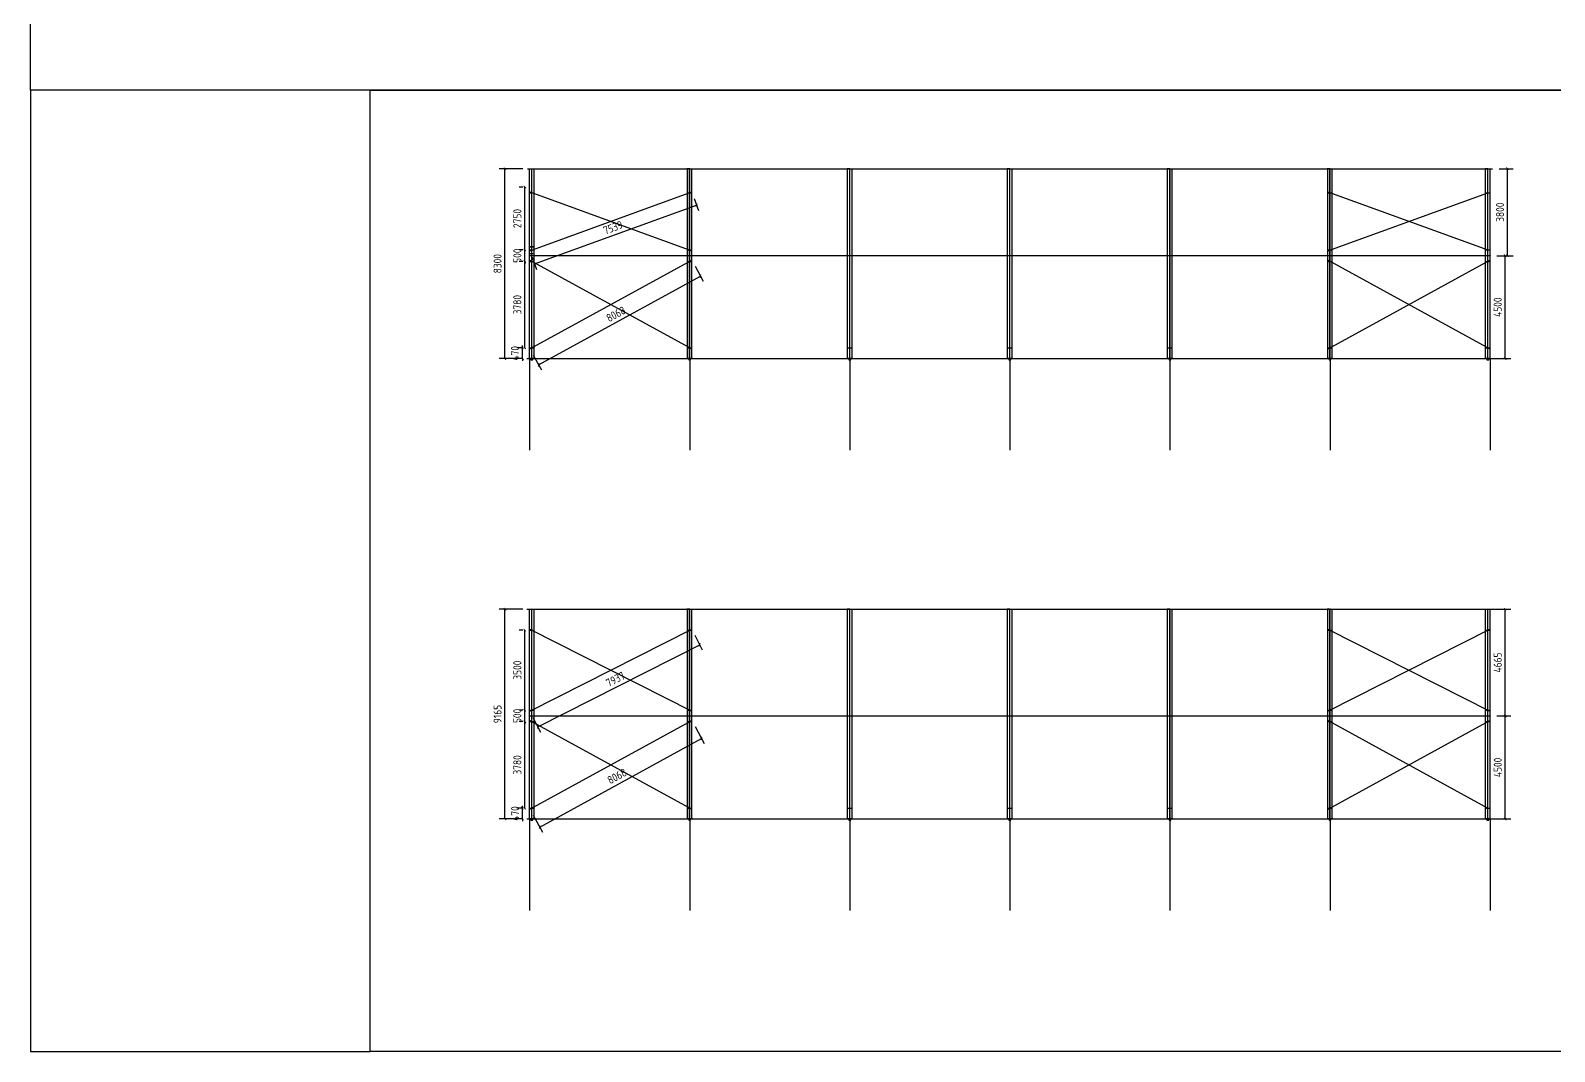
# Model space of a CAD drawing. Extents: x 102162 to 621267, y -39398 to 328893.
# Drawn here: x 220962 to 287605, y -39398 to 5215 of the extents above; entities that cross this region are included whole.
import ezdxf

# ---------------------------------------------------------------- set-up
doc = ezdxf.new("R2010")
doc.units = 0
doc.header["$LTSCALE"] = 1000
doc.header["$MEASUREMENT"] = 0
doc.layers.add('AXIS', color=3, linetype='Continuous')
doc.layers.add('DOTE', color=1, linetype='Continuous')
doc.styles.get("Standard").update_dxf_attribs({"font": 'gbenor.shx', "bigfont": 'gbcbig.shx'})
doc.dimstyles.get("Standard").update_dxf_attribs({"dimscale": 100, "dimtxt": 3.5, "dimasz": 1, "dimexe": 2.5, "dimexo": 3, "dimgap": 1.5, "dimtad": 1, "dimdec": 0, "dimzin": 0, "dimdsep": 46, "dimtxsty": 'Standard', "dimblk": 'ARCHTICK', "dimcen": 0.09, "dimadec": 0, "dimazin": 0, "dimtfac": 1, "dimtdec": 0, "dimtix": 1, "dimtmove": 2, "dimatfit": 3, "dimfxl": 1, "dimtolj": 1, "dimtzin": 0, "dimarcsym": 0})

# ---------------------------------------------------------------- blocks, each defined once
blk = doc.blocks.new('_ArchTick')
at = {"color": 0, "linetype": 'ByBlock', "const_width": 0.4}
blk.add_lwpolyline([(-0.5, -0.5), (0.5, 0.5)], dxfattribs=at)
blk = doc.blocks.new('*D2999')
at = {"layer": 'AXIS', "color": 3, "lineweight": -2}
for p, q in [((242488, -8654), (242225, -8654)), ((242475, -8654), (242475, -8554)), ((242475, -9124), (242475, -8654)), ((242368, -9124), (242225, -9124)), ((242475, -9124), (242475, -9224))]:
    blk.add_line(p, q, dxfattribs=at)
at = {"layer": 'Defpoints', "color": 0}
for p in [(242475, -8654), (242788, -8654), (242668, -9124)]:
    blk.add_point(p, dxfattribs=at)
at = {"layer": 'AXIS', "color": 3, "lineweight": -2, "xscale": 100, "yscale": 100, "zscale": 100}
for p, rotation in [((242475, -8654), 270), ((242475, -9124), 90)]:
    blk.add_blockref('_ArchTick', p, dxfattribs=dict(at, rotation=rotation))
at = {"layer": 'AXIS', "color": 0, "insert": (242150, -8889), "char_height": 350, "attachment_point": 5, "rotation": 90}
blk.add_mtext('\\A1;470', dxfattribs=at)
blk = doc.blocks.new('*D3000')
at = {"layer": 'AXIS', "color": 3, "lineweight": -2}
for p, q in [((242488, -4874), (242325, -4874)), ((242575, -8654), (242575, -4874)), ((242488, -8654), (242325, -8654))]:
    blk.add_line(p, q, dxfattribs=at)
at = {"layer": 'Defpoints', "color": 0}
for p in [(242575, -4874), (242788, -4874), (242788, -8654)]:
    blk.add_point(p, dxfattribs=at)
at = {"layer": 'AXIS', "color": 3, "lineweight": -2, "xscale": 100, "yscale": 100, "zscale": 100}
for p, rotation in [((242575, -4874), 90), ((242575, -8654), 270)]:
    blk.add_blockref('_ArchTick', p, dxfattribs=dict(at, rotation=rotation))
at = {"layer": 'AXIS', "color": 0, "insert": (242250, -6764), "char_height": 350, "attachment_point": 5, "rotation": 90}
blk.add_mtext('\\A1;3780', dxfattribs=at)
blk = doc.blocks.new('*D3001')
at = {"layer": 'AXIS', "color": 3, "lineweight": -2}
for p, q in [((242488, -4374), (242325, -4374)), ((242575, -4374), (242575, -4274)), ((242575, -4874), (242575, -4374)), ((242488, -4874), (242325, -4874)), ((242575, -4874), (242575, -4974))]:
    blk.add_line(p, q, dxfattribs=at)
at = {"layer": 'Defpoints', "color": 0}
for p in [(242575, -4374), (242788, -4374), (242788, -4874)]:
    blk.add_point(p, dxfattribs=at)
at = {"layer": 'AXIS', "color": 3, "lineweight": -2, "xscale": 100, "yscale": 100, "zscale": 100}
for p, rotation in [((242575, -4374), 270), ((242575, -4874), 90)]:
    blk.add_blockref('_ArchTick', p, dxfattribs=dict(at, rotation=rotation))
at = {"layer": 'AXIS', "color": 0, "insert": (242250, -4624), "char_height": 350, "attachment_point": 5, "rotation": 90}
blk.add_mtext('\\A1;500', dxfattribs=at)
blk = doc.blocks.new('*D3002')
at = {"layer": 'AXIS', "color": 3, "lineweight": -2}
for p, q in [((242488, -1624), (242325, -1624)), ((242575, -4374), (242575, -1624)), ((242488, -4374), (242325, -4374))]:
    blk.add_line(p, q, dxfattribs=at)
at = {"layer": 'Defpoints', "color": 0}
for p in [(242575, -1624), (242788, -1624), (242788, -4374)]:
    blk.add_point(p, dxfattribs=at)
at = {"layer": 'AXIS', "color": 3, "lineweight": -2, "xscale": 100, "yscale": 100, "zscale": 100}
for p, rotation in [((242575, -1624), 90), ((242575, -4374), 270)]:
    blk.add_blockref('_ArchTick', p, dxfattribs=dict(at, rotation=rotation))
at = {"layer": 'AXIS', "color": 0, "insert": (242250, -2999), "char_height": 350, "attachment_point": 5, "rotation": 90}
blk.add_mtext('\\A1;2750', dxfattribs=at)
blk = doc.blocks.new('*D3003')
at = {"color": 0, "lineweight": -2}
for p, q in [((285088, -4624), (285696, -4624)), ((285446, -9124), (285446, -4624)), ((285108, -9124), (285696, -9124))]:
    blk.add_line(p, q, dxfattribs=at)
at = {"layer": 'Defpoints', "color": 0}
for p in [(284788, -4624), (285446, -4624), (284808, -9124)]:
    blk.add_point(p, dxfattribs=at)
at = {"color": 0, "lineweight": -2, "xscale": 100, "yscale": 100, "zscale": 100}
for p, rotation in [((285446, -4624), 90), ((285446, -9124), 270)]:
    blk.add_blockref('_ArchTick', p, dxfattribs=dict(at, rotation=rotation))
at = {"color": 0, "insert": (285121, -6874), "char_height": 350, "attachment_point": 5, "rotation": 90}
blk.add_mtext('\\A1;4500', dxfattribs=at)
blk = doc.blocks.new('*D3004')
at = {"color": 0, "lineweight": -2}
for p, q in [((285188, -824), (285796, -824)), ((285546, -4624), (285546, -824)), ((285088, -4624), (285796, -4624))]:
    blk.add_line(p, q, dxfattribs=at)
at = {"layer": 'Defpoints', "color": 0}
for p in [(284888, -824), (285546, -824), (284788, -4624)]:
    blk.add_point(p, dxfattribs=at)
at = {"color": 0, "lineweight": -2, "xscale": 100, "yscale": 100, "zscale": 100}
for p, rotation in [((285546, -824), 90), ((285546, -4624), 270)]:
    blk.add_blockref('_ArchTick', p, dxfattribs=dict(at, rotation=rotation))
at = {"color": 0, "insert": (285221, -2724), "char_height": 350, "attachment_point": 5, "rotation": 90}
blk.add_mtext('\\A1;3800', dxfattribs=at)
blk = doc.blocks.new('*D2997')
at = {"layer": 'AXIS', "color": 3, "lineweight": -2}
for p, q in [((242488, -824), (241460, -824)), ((241710, -9124), (241710, -824)), ((242468, -9124), (241460, -9124))]:
    blk.add_line(p, q, dxfattribs=at)
at = {"layer": 'Defpoints', "color": 0}
for p in [(241710, -824), (242788, -824), (242768, -9124)]:
    blk.add_point(p, dxfattribs=at)
at = {"layer": 'AXIS', "color": 3, "lineweight": -2, "xscale": 100, "yscale": 100, "zscale": 100}
for p, rotation in [((241710, -824), 90), ((241710, -9124), 270)]:
    blk.add_blockref('_ArchTick', p, dxfattribs=dict(at, rotation=rotation))
at = {"layer": 'AXIS', "color": 0, "insert": (241385, -4974), "char_height": 350, "attachment_point": 5, "rotation": 90}
blk.add_mtext('\\A1;8300', dxfattribs=at)
blk = doc.blocks.new('*D3005')
at = {"layer": 'AXIS', "color": 3, "lineweight": -2}
for p, q in [((242488, -28765), (242225, -28765)), ((242368, -29235), (242225, -29235)), ((242475, -28765), (242475, -28665)), ((242475, -29235), (242475, -28765)), ((242475, -29235), (242475, -29335))]:
    blk.add_line(p, q, dxfattribs=at)
at = {"layer": 'Defpoints', "color": 0}
for p in [(242475, -28765), (242668, -29235), (242788, -28765)]:
    blk.add_point(p, dxfattribs=at)
at = {"layer": 'AXIS', "color": 3, "lineweight": -2, "xscale": 100, "yscale": 100, "zscale": 100}
for p, rotation in [((242475, -28765), 270), ((242475, -29235), 90)]:
    blk.add_blockref('_ArchTick', p, dxfattribs=dict(at, rotation=rotation))
at = {"layer": 'AXIS', "color": 0, "insert": (242150, -29000), "char_height": 350, "attachment_point": 5, "rotation": 90}
blk.add_mtext('\\A1;470', dxfattribs=at)
blk = doc.blocks.new('*D3006')
at = {"layer": 'AXIS', "color": 3, "lineweight": -2}
for p, q in [((242488, -24985), (242325, -24985)), ((242575, -28765), (242575, -24985)), ((242488, -28765), (242325, -28765))]:
    blk.add_line(p, q, dxfattribs=at)
at = {"layer": 'Defpoints', "color": 0}
for p in [(242575, -24985), (242788, -24985), (242788, -28765)]:
    blk.add_point(p, dxfattribs=at)
at = {"layer": 'AXIS', "color": 3, "lineweight": -2, "xscale": 100, "yscale": 100, "zscale": 100}
for p, rotation in [((242575, -24985), 90), ((242575, -28765), 270)]:
    blk.add_blockref('_ArchTick', p, dxfattribs=dict(at, rotation=rotation))
at = {"layer": 'AXIS', "color": 0, "insert": (242250, -26875), "char_height": 350, "attachment_point": 5, "rotation": 90}
blk.add_mtext('\\A1;3780', dxfattribs=at)
blk = doc.blocks.new('*D3007')
at = {"layer": 'AXIS', "color": 3, "lineweight": -2}
for p, q in [((242488, -24485), (242325, -24485)), ((242575, -24485), (242575, -24385)), ((242575, -24985), (242575, -24485)), ((242488, -24985), (242325, -24985)), ((242575, -24985), (242575, -25085))]:
    blk.add_line(p, q, dxfattribs=at)
at = {"layer": 'Defpoints', "color": 0}
for p in [(242575, -24485), (242788, -24485), (242788, -24985)]:
    blk.add_point(p, dxfattribs=at)
at = {"layer": 'AXIS', "color": 3, "lineweight": -2, "xscale": 100, "yscale": 100, "zscale": 100}
for p, rotation in [((242575, -24485), 270), ((242575, -24985), 90)]:
    blk.add_blockref('_ArchTick', p, dxfattribs=dict(at, rotation=rotation))
at = {"layer": 'AXIS', "color": 0, "insert": (242250, -24735), "char_height": 350, "attachment_point": 5, "rotation": 90}
blk.add_mtext('\\A1;500', dxfattribs=at)
blk = doc.blocks.new('*D3008')
at = {"layer": 'AXIS', "color": 3, "lineweight": -2}
for p, q in [((242488, -20985), (242325, -20985)), ((242575, -24485), (242575, -20985)), ((242488, -24485), (242325, -24485))]:
    blk.add_line(p, q, dxfattribs=at)
at = {"layer": 'Defpoints', "color": 0}
for p in [(242575, -20985), (242788, -20985), (242788, -24485)]:
    blk.add_point(p, dxfattribs=at)
at = {"layer": 'AXIS', "color": 3, "lineweight": -2, "xscale": 100, "yscale": 100, "zscale": 100}
for p, rotation in [((242575, -20985), 90), ((242575, -24485), 270)]:
    blk.add_blockref('_ArchTick', p, dxfattribs=dict(at, rotation=rotation))
at = {"layer": 'AXIS', "color": 0, "insert": (242250, -22735), "char_height": 350, "attachment_point": 5, "rotation": 90}
blk.add_mtext('\\A1;3500', dxfattribs=at)
blk = doc.blocks.new('*D3009')
at = {"color": 0, "lineweight": -2}
for p, q in [((285088, -24735), (285696, -24735)), ((285446, -29235), (285446, -24735)), ((285108, -29235), (285696, -29235))]:
    blk.add_line(p, q, dxfattribs=at)
at = {"layer": 'Defpoints', "color": 0}
for p in [(284788, -24735), (285446, -24735), (284808, -29235)]:
    blk.add_point(p, dxfattribs=at)
at = {"color": 0, "lineweight": -2, "xscale": 100, "yscale": 100, "zscale": 100}
for p, rotation in [((285446, -24735), 90), ((285446, -29235), 270)]:
    blk.add_blockref('_ArchTick', p, dxfattribs=dict(at, rotation=rotation))
at = {"color": 0, "insert": (285121, -26985), "char_height": 350, "attachment_point": 5, "rotation": 90}
blk.add_mtext('\\A1;4500', dxfattribs=at)
blk = doc.blocks.new('*D3010')
at = {"color": 0, "lineweight": -2}
for p, q in [((285088, -20070), (285696, -20070)), ((285446, -24735), (285446, -20070)), ((285088, -24735), (285696, -24735))]:
    blk.add_line(p, q, dxfattribs=at)
at = {"layer": 'Defpoints', "color": 0}
for p in [(284788, -20070), (285446, -20070), (284788, -24735)]:
    blk.add_point(p, dxfattribs=at)
at = {"color": 0, "lineweight": -2, "xscale": 100, "yscale": 100, "zscale": 100}
for p, rotation in [((285446, -20070), 90), ((285446, -24735), 270)]:
    blk.add_blockref('_ArchTick', p, dxfattribs=dict(at, rotation=rotation))
at = {"color": 0, "insert": (285121, -22402), "char_height": 350, "attachment_point": 5, "rotation": 90}
blk.add_mtext('\\A1;4665', dxfattribs=at)
blk = doc.blocks.new('*D2998')
at = {"layer": 'AXIS', "color": 3, "lineweight": -2}
for p, q in [((242488, -20070), (241460, -20070)), ((241710, -29235), (241710, -20070)), ((242468, -29235), (241460, -29235))]:
    blk.add_line(p, q, dxfattribs=at)
at = {"layer": 'Defpoints', "color": 0}
for p in [(241710, -20070), (242788, -20070), (242768, -29235)]:
    blk.add_point(p, dxfattribs=at)
at = {"layer": 'AXIS', "color": 3, "lineweight": -2, "xscale": 100, "yscale": 100, "zscale": 100}
for p, rotation in [((241710, -20070), 90), ((241710, -29235), 270)]:
    blk.add_blockref('_ArchTick', p, dxfattribs=dict(at, rotation=rotation))
at = {"layer": 'AXIS', "color": 0, "insert": (241385, -24652), "char_height": 350, "attachment_point": 5, "rotation": 90}
blk.add_mtext('\\A1;9165', dxfattribs=at)
blk = doc.blocks.new('*D3011')
at = {"color": 0, "lineweight": -2}
for p, q in [((243004, -4987), (250092, -2419)), ((249985, -2122), (250177, -2654)), ((242896, -4690), (243089, -5222))]:
    blk.add_line(p, q, dxfattribs=at)
at = {"layer": 'Defpoints', "color": 0}
for p in [(249882, -1839), (250092, -2419), (242794, -4408)]:
    blk.add_point(p, dxfattribs=at)
at = {"color": 0, "lineweight": -2, "xscale": 100, "yscale": 100, "zscale": 100}
for p, rotation in [((250092, -2419), 19.91640599380892), ((243004, -4987), 199.916405993809)]:
    blk.add_blockref('_ArchTick', p, dxfattribs=dict(at, rotation=rotation))
at = {"color": 0, "insert": (246437, -3397), "char_height": 350, "attachment_point": 5, "rotation": 19.91641}
blk.add_mtext('\\A1;7539', dxfattribs=at)
blk = doc.blocks.new('*D3012')
at = {"color": 0, "lineweight": -2}
for p, q in [((250020, -5089), (250378, -5743)), ((243183, -9400), (250258, -5523)), ((242945, -8965), (243303, -9619))]:
    blk.add_line(p, q, dxfattribs=at)
at = {"layer": 'Defpoints', "color": 0}
for p in [(249876, -4825), (250258, -5523), (242801, -8702)]:
    blk.add_point(p, dxfattribs=at)
at = {"color": 0, "lineweight": -2, "xscale": 100, "yscale": 100, "zscale": 100}
for p, rotation in [((250258, -5523), 28.71507752811671), ((243183, -9400), 208.7150775281167)]:
    blk.add_blockref('_ArchTick', p, dxfattribs=dict(at, rotation=rotation))
at = {"color": 0, "insert": (246564, -7176), "char_height": 350, "attachment_point": 5, "rotation": 28.71508}
blk.add_mtext('\\A1;8068', dxfattribs=at)
blk = doc.blocks.new('*D3013')
at = {"color": 0, "lineweight": -2}
for p, q in [((250020, -25200), (250424, -25937)), ((243228, -29593), (250304, -25717)), ((242945, -29076), (243348, -29812))]:
    blk.add_line(p, q, dxfattribs=at)
at = {"layer": 'Defpoints', "color": 0}
for p in [(249876, -24937), (250304, -25717), (242801, -28813)]:
    blk.add_point(p, dxfattribs=at)
at = {"color": 0, "lineweight": -2, "xscale": 100, "yscale": 100, "zscale": 100}
for p, rotation in [((250304, -25717), 28.71073454874992), ((243228, -29593), 208.7107345487499)]:
    blk.add_blockref('_ArchTick', p, dxfattribs=dict(at, rotation=rotation))
at = {"color": 0, "insert": (246610, -27370), "char_height": 350, "attachment_point": 5, "rotation": 28.71073}
blk.add_mtext('\\A1;8068', dxfattribs=at)
blk = doc.blocks.new('*D3014')
at = {"color": 0, "lineweight": -2}
for p, q in [((250013, -21207), (250340, -21851)), ((243148, -25218), (250227, -21628)), ((242935, -24797), (243261, -25441))]:
    blk.add_line(p, q, dxfattribs=at)
at = {"layer": 'Defpoints', "color": 0}
for p in [(249878, -20940), (250227, -21628), (242799, -24530)]:
    blk.add_point(p, dxfattribs=at)
at = {"color": 0, "lineweight": -2, "xscale": 100, "yscale": 100, "zscale": 100}
for p, rotation in [((250227, -21628), 26.8920110218066), ((243148, -25218), 206.8920110218066)]:
    blk.add_blockref('_ArchTick', p, dxfattribs=dict(at, rotation=rotation))
at = {"color": 0, "insert": (246540, -23133), "char_height": 350, "attachment_point": 5, "rotation": 26.89201}
blk.add_mtext('\\A1;7937', dxfattribs=at)

msp = doc.modelspace()

# ---------------------------------------------------------------- linework, layer by layer
for p, q in [((242688.3, -823.5), (284888.3, -823.5)), ((242988.3, -4623.5), (242988.3, -4631.5)), ((249888.3, -4623.5), (249888.3, -4631.5)), ((256888.3, -4623.5), (256888.3, -4631.5)), ((263888.3, -4623.5), (263888.3, -4631.5)), ((270888.3, -4623.5), (270888.3, -4631.5)), ((277888.3, -4623.5), (277888.3, -4631.5)), ((284788.3, -4623.5), (284788.3, -4631.5)), ((242668.3, -9123.5), (285625.4, -9123.5)), ((242668.3, -20069.7), (285625.4, -20069.7)), ((242988.3, -24734.7), (242988.3, -24742.7)), ((249888.3, -24734.7), (249888.3, -24742.7)), ((256888.3, -24734.7), (256888.3, -24742.7)), ((263888.3, -24734.7), (263888.3, -24742.7)), ((270888.3, -24734.7), (270888.3, -24742.7)), ((277888.3, -24734.7), (277888.3, -24742.7)), ((284788.3, -24734.7), (284788.3, -24742.7)), ((242668.3, -29234.7), (285625.4, -29234.7))]:
    msp.add_line(p, q)
at = {"color": 2}
for p, q in [((249788.3, -823.5), (249668.3, -823.5)), ((256788.3, -823.5), (256668.3, -823.5)), ((263788.3, -823.5), (263668.3, -823.5)), ((270788.3, -823.5), (270668.3, -823.5)), ((277788.3, -823.5), (277668.3, -823.5)), ((284688.3, -823.5), (284568.3, -823.5)), ((242788.3, -4223.5), (242988.3, -4223.5)), ((242788.3, -4231.5), (242988.3, -4231.5)), ((242788.3, -4523.5), (242988.3, -4523.5)), ((242788.3, -4531.5), (242988.3, -4531.5)), ((242788.3, -4623.5), (242988.3, -4623.5)), ((242988.3, -4631.5), (242788.3, -4631.5)), ((242888.3, -4623.5), (284688.3, -4623.5)), ((249688.3, -4623.5), (249888.3, -4623.5)), ((249888.3, -4631.5), (249688.3, -4631.5)), ((256688.3, -4623.5), (256888.3, -4623.5)), ((256888.3, -4631.5), (256688.3, -4631.5)), ((263688.3, -4623.5), (263888.3, -4623.5)), ((263888.3, -4631.5), (263688.3, -4631.5)), ((270688.3, -4623.5), (270888.3, -4623.5)), ((270888.3, -4631.5), (270688.3, -4631.5)), ((277688.3, -4623.5), (277888.3, -4623.5)), ((277888.3, -4631.5), (277688.3, -4631.5)), ((284588.3, -4623.5), (284788.3, -4623.5)), ((284788.3, -4631.5), (284588.3, -4631.5)), ((242768.3, -9123.5), (242768.3, -9103.5)), ((242768.3, -9103.5), (243008.3, -9103.5)), ((242888.3, -9123.5), (242768.3, -9123.5)), ((243008.3, -9123.5), (242888.3, -9123.5)), ((243008.3, -9103.5), (243008.3, -9123.5)), ((249668.3, -9123.5), (249668.3, -9103.5)), ((249668.3, -9103.5), (249908.3, -9103.5)), ((249788.3, -9123.5), (249668.3, -9123.5)), ((249908.3, -9123.5), (249788.3, -9123.5)), ((249908.3, -9103.5), (249908.3, -9123.5)), ((256668.3, -9123.5), (256668.3, -9103.5)), ((256668.3, -9103.5), (256908.3, -9103.5)), ((256788.3, -9123.5), (256668.3, -9123.5)), ((256908.3, -9123.5), (256788.3, -9123.5)), ((256908.3, -9103.5), (256908.3, -9123.5)), ((263668.3, -9123.5), (263668.3, -9103.5)), ((263668.3, -9103.5), (263908.3, -9103.5)), ((263788.3, -9123.5), (263668.3, -9123.5)), ((263908.3, -9123.5), (263788.3, -9123.5)), ((263908.3, -9103.5), (263908.3, -9123.5)), ((270668.3, -9123.5), (270668.3, -9103.5)), ((270668.3, -9103.5), (270908.3, -9103.5)), ((270788.3, -9123.5), (270668.3, -9123.5)), ((270908.3, -9123.5), (270788.3, -9123.5)), ((270908.3, -9103.5), (270908.3, -9123.5)), ((277668.3, -9123.5), (277668.3, -9103.5)), ((277668.3, -9103.5), (277908.3, -9103.5)), ((277788.3, -9123.5), (277668.3, -9123.5)), ((277908.3, -9123.5), (277788.3, -9123.5)), ((277908.3, -9103.5), (277908.3, -9123.5)), ((284568.3, -9123.5), (284568.3, -9103.5)), ((284568.3, -9103.5), (284808.3, -9103.5)), ((284688.3, -9123.5), (284568.3, -9123.5)), ((284808.3, -9123.5), (284688.3, -9123.5)), ((284808.3, -9103.5), (284808.3, -9123.5)), ((249788.3, -20069.7), (249668.3, -20069.7)), ((256788.3, -20069.7), (256668.3, -20069.7)), ((263788.3, -20069.7), (263668.3, -20069.7)), ((270788.3, -20069.7), (270668.3, -20069.7)), ((277788.3, -20069.7), (277668.3, -20069.7)), ((242788.3, -24734.7), (242988.3, -24734.7)), ((242988.3, -24742.7), (242788.3, -24742.7)), ((242888.3, -24734.7), (284688.3, -24734.7)), ((249688.3, -24734.7), (249888.3, -24734.7)), ((249888.3, -24742.7), (249688.3, -24742.7)), ((256688.3, -24734.7), (256888.3, -24734.7)), ((256888.3, -24742.7), (256688.3, -24742.7)), ((263688.3, -24734.7), (263888.3, -24734.7)), ((263888.3, -24742.7), (263688.3, -24742.7)), ((270688.3, -24734.7), (270888.3, -24734.7)), ((270888.3, -24742.7), (270688.3, -24742.7)), ((277688.3, -24734.7), (277888.3, -24734.7)), ((277888.3, -24742.7), (277688.3, -24742.7)), ((284588.3, -24734.7), (284788.3, -24734.7)), ((284788.3, -24742.7), (284588.3, -24742.7)), ((242768.3, -29234.7), (242768.3, -29214.7)), ((242768.3, -29214.7), (243008.3, -29214.7)), ((242888.3, -29234.7), (242768.3, -29234.7)), ((243008.3, -29234.7), (242888.3, -29234.7)), ((243008.3, -29214.7), (243008.3, -29234.7)), ((249668.3, -29234.7), (249668.3, -29214.7)), ((249668.3, -29214.7), (249908.3, -29214.7)), ((249788.3, -29234.7), (249668.3, -29234.7)), ((249908.3, -29234.7), (249788.3, -29234.7)), ((249908.3, -29214.7), (249908.3, -29234.7)), ((256668.3, -29234.7), (256668.3, -29214.7)), ((256668.3, -29214.7), (256908.3, -29214.7)), ((256788.3, -29234.7), (256668.3, -29234.7)), ((256908.3, -29234.7), (256788.3, -29234.7)), ((256908.3, -29214.7), (256908.3, -29234.7)), ((263668.3, -29234.7), (263668.3, -29214.7)), ((263668.3, -29214.7), (263908.3, -29214.7)), ((263788.3, -29234.7), (263668.3, -29234.7)), ((263908.3, -29234.7), (263788.3, -29234.7)), ((263908.3, -29214.7), (263908.3, -29234.7)), ((270668.3, -29234.7), (270668.3, -29214.7)), ((270668.3, -29214.7), (270908.3, -29214.7)), ((270788.3, -29234.7), (270668.3, -29234.7)), ((270908.3, -29234.7), (270788.3, -29234.7)), ((270908.3, -29214.7), (270908.3, -29234.7)), ((277668.3, -29234.7), (277668.3, -29214.7)), ((277668.3, -29214.7), (277908.3, -29214.7)), ((277788.3, -29234.7), (277668.3, -29234.7)), ((277908.3, -29234.7), (277788.3, -29234.7)), ((277908.3, -29214.7), (277908.3, -29234.7)), ((284568.3, -29234.7), (284568.3, -29214.7)), ((284568.3, -29214.7), (284808.3, -29214.7)), ((284688.3, -29234.7), (284568.3, -29234.7)), ((284808.3, -29234.7), (284688.3, -29234.7)), ((284808.3, -29214.7), (284808.3, -29234.7))]:
    msp.add_line(p, q, dxfattribs=at)
at = {"color": 6}
for p, q in [((242788.3, -1873.5), (242988.3, -1873.5)), ((242794.3, -1839.5), (249882.3, -4407.6)), ((242794.3, -4407.6), (249882.3, -1839.5)), ((249688.3, -1873.5), (249888.3, -1873.5)), ((277688.3, -1873.5), (277888.3, -1873.5)), ((277694.1, -1839.9), (284688.3, -4373.5)), ((277694.1, -4407.2), (284688.3, -1873.5)), ((284588.3, -1873.5), (284788.3, -1873.5)), ((242788.3, -4373.5), (242988.3, -4373.5)), ((249688.3, -4373.5), (249888.3, -4373.5)), ((277688.3, -4373.5), (277888.3, -4373.5)), ((284588.3, -4373.5), (284788.3, -4373.5)), ((242788.3, -4873.5), (242988.3, -4873.5)), ((242800.6, -4825.5), (249876, -8701.6)), ((242800.6, -8701.6), (249876, -4825.5)), ((249688.3, -4873.5), (249888.3, -4873.5)), ((277688.3, -4873.5), (277888.3, -4873.5)), ((277700.3, -8701), (284776, -4825.5)), ((277700.3, -4826), (284776, -8701.6)), ((284588.3, -4873.5), (284788.3, -4873.5)), ((242788.3, -8653.5), (242988.3, -8653.5)), ((249688.3, -8653.5), (249888.3, -8653.5)), ((256688.3, -8653.5), (256888.3, -8653.5)), ((263688.3, -8653.5), (263888.3, -8653.5)), ((270688.3, -8653.5), (270888.3, -8653.5)), ((277688.3, -8653.5), (277888.3, -8653.5)), ((284588.3, -8653.5), (284788.3, -8653.5)), ((242848.3, -9123.5), (242848.3, -9173.5)), ((242848.3, -9173.5), (242928.3, -9173.5)), ((242858.3, -9123.5), (242858.3, -9173.5)), ((242918.3, -9173.5), (242918.3, -9123.5)), ((242928.3, -9173.5), (242928.3, -9123.5)), ((249748.3, -9123.5), (249748.3, -9173.5)), ((249748.3, -9173.5), (249828.3, -9173.5)), ((249758.3, -9123.5), (249758.3, -9173.5)), ((249818.3, -9173.5), (249818.3, -9123.5)), ((249828.3, -9173.5), (249828.3, -9123.5)), ((256748.3, -9123.5), (256748.3, -9173.5)), ((256748.3, -9173.5), (256828.3, -9173.5)), ((256758.3, -9123.5), (256758.3, -9173.5)), ((256818.3, -9173.5), (256818.3, -9123.5)), ((256828.3, -9173.5), (256828.3, -9123.5)), ((263748.3, -9123.5), (263748.3, -9173.5)), ((263748.3, -9173.5), (263828.3, -9173.5)), ((263758.3, -9123.5), (263758.3, -9173.5)), ((263818.3, -9173.5), (263818.3, -9123.5)), ((263828.3, -9173.5), (263828.3, -9123.5)), ((270748.3, -9123.5), (270748.3, -9173.5)), ((270748.3, -9173.5), (270828.3, -9173.5)), ((270758.3, -9123.5), (270758.3, -9173.5)), ((270818.3, -9173.5), (270818.3, -9123.5)), ((270828.3, -9173.5), (270828.3, -9123.5)), ((277748.3, -9123.5), (277748.3, -9173.5)), ((277748.3, -9173.5), (277828.3, -9173.5)), ((277758.3, -9123.5), (277758.3, -9173.5)), ((277818.3, -9173.5), (277818.3, -9123.5)), ((277828.3, -9173.5), (277828.3, -9123.5)), ((284648.3, -9123.5), (284648.3, -9173.5)), ((284648.3, -9173.5), (284728.3, -9173.5)), ((284658.3, -9123.5), (284658.3, -9173.5)), ((284718.3, -9173.5), (284718.3, -9123.5)), ((284728.3, -9173.5), (284728.3, -9123.5)), ((242788.3, -20984.7), (242988.3, -20984.7)), ((242799.1, -20939.4), (249877.7, -24529.4)), ((242799.1, -24529.9), (249877.7, -20939.9)), ((249688.3, -20984.7), (249888.3, -20984.7)), ((277688.3, -20984.7), (277888.3, -20984.7)), ((277698.8, -24529.4), (284777.5, -20939.4)), ((277698.8, -20939.9), (284777.5, -24529.9)), ((284588.3, -20984.7), (284788.3, -20984.7)), ((242788.3, -24484.7), (242988.3, -24484.7)), ((249688.3, -24484.7), (249888.3, -24484.7)), ((277688.3, -24484.7), (277888.3, -24484.7)), ((284588.3, -24484.7), (284788.3, -24484.7)), ((242788.3, -24984.7), (242988.3, -24984.7)), ((242800.6, -24936.6), (249876.3, -28812.2)), ((242800.6, -28812.7), (249876.3, -24937.1)), ((249688.3, -24984.7), (249888.3, -24984.7)), ((277688.3, -24984.7), (277888.3, -24984.7)), ((277700.3, -28812.2), (284776, -24936.6)), ((277700.3, -24937.1), (284688.3, -28764.7)), ((284588.3, -24984.7), (284788.3, -24984.7)), ((242788.3, -28764.7), (242988.3, -28764.7)), ((242848.3, -29234.7), (242848.3, -29284.7)), ((242848.3, -29284.7), (242928.3, -29284.7)), ((242858.3, -29234.7), (242858.3, -29284.7)), ((242918.3, -29284.7), (242918.3, -29234.7)), ((242928.3, -29284.7), (242928.3, -29234.7)), ((249688.3, -28764.7), (249888.3, -28764.7)), ((249748.3, -29234.7), (249748.3, -29284.7)), ((249748.3, -29284.7), (249828.3, -29284.7)), ((249758.3, -29234.7), (249758.3, -29284.7)), ((249818.3, -29284.7), (249818.3, -29234.7)), ((249828.3, -29284.7), (249828.3, -29234.7)), ((256688.3, -28764.7), (256888.3, -28764.7)), ((256748.3, -29234.7), (256748.3, -29284.7)), ((256748.3, -29284.7), (256828.3, -29284.7)), ((256758.3, -29234.7), (256758.3, -29284.7)), ((256818.3, -29284.7), (256818.3, -29234.7)), ((256828.3, -29284.7), (256828.3, -29234.7)), ((263688.3, -28764.7), (263888.3, -28764.7)), ((263748.3, -29234.7), (263748.3, -29284.7)), ((263748.3, -29284.7), (263828.3, -29284.7)), ((263758.3, -29234.7), (263758.3, -29284.7)), ((263818.3, -29284.7), (263818.3, -29234.7)), ((263828.3, -29284.7), (263828.3, -29234.7)), ((270688.3, -28764.7), (270888.3, -28764.7)), ((270748.3, -29234.7), (270748.3, -29284.7)), ((270748.3, -29284.7), (270828.3, -29284.7)), ((270758.3, -29234.7), (270758.3, -29284.7)), ((270818.3, -29284.7), (270818.3, -29234.7)), ((270828.3, -29284.7), (270828.3, -29234.7)), ((277688.3, -28764.7), (277888.3, -28764.7)), ((277748.3, -29234.7), (277748.3, -29284.7)), ((277748.3, -29284.7), (277828.3, -29284.7)), ((277758.3, -29234.7), (277758.3, -29284.7)), ((277818.3, -29284.7), (277818.3, -29234.7)), ((277828.3, -29284.7), (277828.3, -29234.7)), ((284588.3, -28764.7), (284788.3, -28764.7)), ((284648.3, -29234.7), (284648.3, -29284.7)), ((284648.3, -29284.7), (284728.3, -29284.7)), ((284658.3, -29234.7), (284658.3, -29284.7)), ((284718.3, -29284.7), (284718.3, -29234.7)), ((284728.3, -29284.7), (284728.3, -29234.7))]:
    msp.add_line(p, q, dxfattribs=at)
for points in [[(220961.7, 55101.7), (295211.7, 55101.7), (295211.7, 2601.7), (220961.7, 2601.7)], [(235811.7, 2601.7), (220961.7, 2601.7), (220961.7, -39398.3), (235811.7, -39398.3)], [(235811.7, 2601.7), (295211.7, 2601.7), (295211.7, -39398.3), (235811.7, -39398.3)]]:
    msp.add_lwpolyline(points, close=True)
at = {"layer": 'AXIS'}
for p, q in [((242788.3, -9123.5), (242788.3, -13123.5)), ((249788.3, -9123.5), (249788.3, -13123.5)), ((256788.3, -9123.5), (256788.3, -13123.5)), ((263788.3, -9123.5), (263788.3, -13123.5)), ((270788.3, -9123.5), (270788.3, -13123.5)), ((277788.3, -9123.5), (277788.3, -13123.5)), ((284788.3, -9123.5), (284788.3, -13123.5)), ((242788.3, -29234.7), (242788.3, -33234.7)), ((249788.3, -29234.7), (249788.3, -33234.7)), ((256788.3, -29234.7), (256788.3, -33234.7)), ((263788.3, -29234.7), (263788.3, -33234.7)), ((270788.3, -29234.7), (270788.3, -33234.7)), ((277788.3, -29234.7), (277788.3, -33234.7)), ((284788.3, -29234.7), (284788.3, -33234.7))]:
    msp.add_line(p, q, dxfattribs=at)
at = {"layer": 'DOTE', "color": 0}
for p, q in [((242788.3, -9123.5), (242788.3, -823.5)), ((242885.3, -9103.5), (242885.3, -823.5)), ((242891.3, -9103.5), (242891.3, -823.5)), ((242988.3, -9103.5), (242988.3, -823.5)), ((249688.3, -9103.5), (249688.3, -823.5)), ((249785.3, -9103.5), (249785.3, -823.5)), ((249791.3, -9103.5), (249791.3, -823.5)), ((249888.3, -9103.5), (249888.3, -823.5)), ((256688.3, -9103.5), (256688.3, -823.5)), ((256785.3, -9103.5), (256785.3, -823.5)), ((256791.3, -9103.5), (256791.3, -823.5)), ((256888.3, -9103.5), (256888.3, -823.5)), ((263688.3, -9103.5), (263688.3, -823.5)), ((263785.3, -9103.5), (263785.3, -823.5)), ((263791.3, -9103.5), (263791.3, -823.5)), ((263888.3, -9103.5), (263888.3, -823.5)), ((270688.3, -9103.5), (270688.3, -823.5)), ((270785.3, -9103.5), (270785.3, -823.5)), ((270791.3, -9103.5), (270791.3, -823.5)), ((270888.3, -9103.5), (270888.3, -823.5)), ((277688.3, -9103.5), (277688.3, -823.5)), ((277785.3, -9103.5), (277785.3, -823.5)), ((277791.3, -9103.5), (277791.3, -823.5)), ((277888.3, -9103.5), (277888.3, -823.5)), ((284588.3, -9103.5), (284588.3, -823.5)), ((284685.3, -9103.5), (284685.3, -823.5)), ((284691.3, -9103.5), (284691.3, -823.5)), ((284788.3, -9123.5), (284788.3, -823.5)), ((242788.3, -29234.7), (242788.3, -20069.7)), ((242885.3, -29214.7), (242885.3, -20069.7)), ((242891.3, -29214.7), (242891.3, -20069.7)), ((242988.3, -29214.7), (242988.3, -20069.7)), ((249688.3, -29214.7), (249688.3, -20069.7)), ((249785.3, -29214.7), (249785.3, -20069.7)), ((249791.3, -29214.7), (249791.3, -20069.7)), ((249888.3, -29214.7), (249888.3, -20069.7)), ((256688.3, -29214.7), (256688.3, -20069.7)), ((256785.3, -29214.7), (256785.3, -20069.7)), ((256791.3, -29214.7), (256791.3, -20069.7)), ((256888.3, -29214.7), (256888.3, -20069.7)), ((263688.3, -29214.7), (263688.3, -20069.7)), ((263785.3, -29214.7), (263785.3, -20069.7)), ((263791.3, -29214.7), (263791.3, -20069.7)), ((263888.3, -29214.7), (263888.3, -20069.7)), ((270688.3, -29214.7), (270688.3, -20069.7)), ((270785.3, -29214.7), (270785.3, -20069.7)), ((270791.3, -29214.7), (270791.3, -20069.7)), ((270888.3, -29214.7), (270888.3, -20069.7)), ((277688.3, -29214.7), (277688.3, -20069.7)), ((277785.3, -29214.7), (277785.3, -20069.7)), ((277791.3, -29214.7), (277791.3, -20069.7)), ((277888.3, -29214.7), (277888.3, -20069.7)), ((284588.3, -29214.7), (284588.3, -20069.7)), ((284685.3, -29214.7), (284685.3, -20069.7)), ((284691.3, -29214.7), (284691.3, -20069.7)), ((284788.3, -29234.7), (284788.3, -20069.7))]:
    msp.add_line(p, q, dxfattribs=at)
at = {"layer": 'DOTE'}
for p, q in [((242888.3, -9123.5), (242888.3, -823.5)), ((249788.3, -9123.5), (249788.3, -823.5)), ((249788.3, -9123.5), (249788.3, -883.8)), ((256788.3, -9123.5), (256788.3, -823.5)), ((256788.3, -9123.5), (256788.3, -883.8)), ((263788.3, -9123.5), (263788.3, -823.5)), ((263788.3, -9123.5), (263788.3, -883.8)), ((270788.3, -9123.5), (270788.3, -823.5)), ((270788.3, -9123.5), (270788.3, -883.8)), ((277788.3, -9123.5), (277788.3, -823.5)), ((277788.3, -9123.5), (277788.3, -883.8)), ((284688.3, -9123.5), (284688.3, -823.5)), ((284688.3, -9123.5), (284688.3, -883.8)), ((242888.3, -29234.7), (242888.3, -20069.7)), ((249788.3, -29234.7), (249788.3, -20069.7)), ((249788.3, -29234.7), (249788.3, -20069.7)), ((256788.3, -29234.7), (256788.3, -20069.7)), ((256788.3, -29234.7), (256788.3, -20069.7)), ((263788.3, -29234.7), (263788.3, -20069.7)), ((263788.3, -29234.7), (263788.3, -20069.7)), ((270788.3, -29234.7), (270788.3, -20069.7)), ((270788.3, -29234.7), (270788.3, -20069.7)), ((277788.3, -29234.7), (277788.3, -20069.7)), ((277788.3, -29234.7), (277788.3, -20069.7)), ((284688.3, -29234.7), (284688.3, -20069.7)), ((284688.3, -29234.7), (284688.3, -20069.7))]:
    msp.add_line(p, q, dxfattribs=at)

# ---------------------------------------------------------------- dimensions: what is measured, and where the dimension line sits
at = {"color": 3}
for base, p1, p2, picture, middle in [((285545.8, -823.5), (284788.3, -4623.5), (284888.3, -823.5), '*D3004', (285220.8, -2723.5)), ((285445.8, -4623.5), (284808.3, -9123.5), (284788.3, -4623.5), '*D3003', (285120.8, -6873.5)), ((285445.8, -20069.7), (284788.3, -24734.7), (284788.3, -20069.7), '*D3010', (285120.8, -22402.2)), ((285445.8, -24734.7), (284808.3, -29234.7), (284788.3, -24734.7), '*D3009', (285120.8, -26984.7))]:
    dim = msp.add_linear_dim(base=base, p1=p1, p2=p2, angle=90, dimstyle='Standard', dxfattribs=at)
    dim.commit()
    dim.dimension.update_dxf_attribs({"geometry": picture, "text_midpoint": middle})
for p1, p2, distance, picture, middle in [((242794.3, -4407.6), (249882.3, -1839.5), -616, '*D3011', (246437.4, -3397.1)), ((242800.6, -8701.6), (249876, -4825.5), -795.8, '*D3012', (246564.5, -7176.4)), ((242799.1, -24529.9), (249877.7, -20939.9), -771.1, '*D3014', (246540.2, -23132.8)), ((242800.6, -28812.7), (249876.3, -24937.1), -889.7, '*D3013', (246609.7, -27370.1))]:
    dim = msp.add_aligned_dim(p1=p1, p2=p2, distance=distance, dimstyle='Standard')
    dim.commit()
    dim.dimension.update_dxf_attribs({"geometry": picture, "text_midpoint": middle})
at = {"layer": 'AXIS', "color": 0}
for base, p1, p2, picture, middle in [((241710, -823.5), (242768.3, -9123.5), (242788.3, -823.5), '*D2997', (241385, -4973.5)), ((242575.4, -1623.5), (242788.3, -4373.5), (242788.3, -1623.5), '*D3002', (242250.4, -2998.5)), ((242575.4, -4373.5), (242788.3, -4873.5), (242788.3, -4373.5), '*D3001', (242250.4, -4623.5)), ((242575.4, -4873.5), (242788.3, -8653.5), (242788.3, -4873.5), '*D3000', (242250.4, -6763.5)), ((242475.4, -8653.5), (242668.3, -9123.5), (242788.3, -8653.5), '*D2999', (242150.4, -8888.5)), ((241710, -20069.7), (242768.3, -29234.7), (242788.3, -20069.7), '*D2998', (241385, -24652.2)), ((242575.4, -20984.7), (242788.3, -24484.7), (242788.3, -20984.7), '*D3008', (242250.4, -22734.7)), ((242575.4, -24484.7), (242788.3, -24984.7), (242788.3, -24484.7), '*D3007', (242250.4, -24734.7)), ((242575.4, -24984.7), (242788.3, -28764.7), (242788.3, -24984.7), '*D3006', (242250.4, -26874.7)), ((242475.4, -28764.7), (242668.3, -29234.7), (242788.3, -28764.7), '*D3005', (242150.4, -28999.7))]:
    dim = msp.add_linear_dim(base=base, p1=p1, p2=p2, angle=90, dimstyle='Standard', override={"dimclrd": 3, "dimclre": 3}, dxfattribs=at)
    dim.commit()
    dim.dimension.update_dxf_attribs({"geometry": picture, "text_midpoint": middle})

doc.saveas('drawing.dxf')
